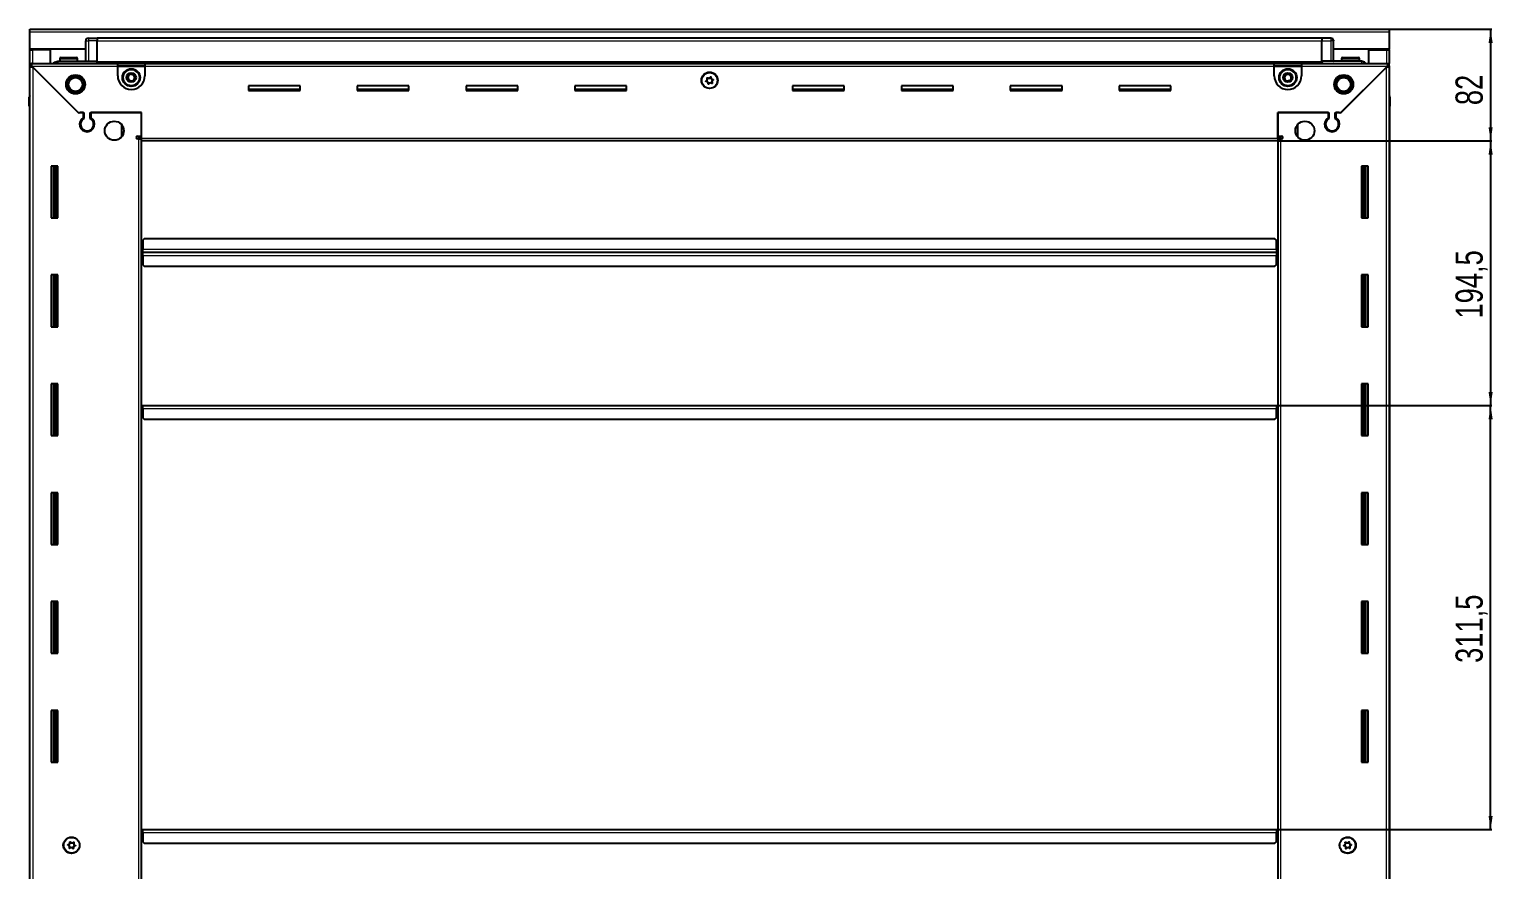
# Model space of a CAD drawing. Header units: millimetres. Extents: x -659 to 4234, y -2210 to 1579.
# Drawn here: x 3159 to 4234, y 755 to 1373 of the extents above; entities that cross this region are included whole.
import ezdxf

# ---------------------------------------------------------------- set-up
doc = ezdxf.new("R2010")
doc.units = ezdxf.units.MM
doc.layers.add('FORMAT', color=7, linetype='Continuous')
doc.styles.add('SLDTEXTSTYLE0', font='TXT', dxfattribs={"width": 0.75})
doc.dimstyles.new('SLDDIMSTYLE0', dxfattribs={"dimtxt": 20, "dimasz": 10, "dimexe": 0, "dimexo": 0.0625, "dimgap": 5, "dimtad": 2, "dimdec": 1, "dimrnd": 1e-09, "dimzin": 12, "dimdsep": 46, "dimtxsty": 'SLDTEXTSTYLE0', "dimsah": 1, "dimcen": 0.09, "dimadec": 0, "dimazin": 3, "dimtfac": 1, "dimtofl": 0, "dimtmove": 0, "dimatfit": 3, "dimfxl": 0, "dimfrac": 2, "dimtolj": 1, "dimtzin": 12, "dimarcsym": 0})

# ---------------------------------------------------------------- blocks, each defined once
blk = doc.blocks.new('_D_7')
at = {"layer": 'FORMAT'}
for p, q in [((4158.3, 1372.8), (4233.8, 1372.8)), ((4232.8, 1372.8), (4232.8, 1290.8)), ((4076.3, 1290.8), (4233.8, 1290.8))]:
    blk.add_line(p, q, dxfattribs=at)
for points in [[(4232.8, 1372.8), (4231.3, 1362.8), (4234.3, 1362.8)], [(4232.8, 1290.8), (4234.3, 1300.8), (4231.3, 1300.8)]]:
    blk.add_solid(points, dxfattribs=at)
at = {"layer": 'FORMAT', "insert": (4207, 1317.1), "char_height": 20, "attachment_point": 1, "rotation": 90, "style": 'SLDTEXTSTYLE0'}
blk.add_mtext('82', dxfattribs=at)
blk = doc.blocks.new('_D_8')
at = {"layer": 'FORMAT'}
for p, q in [((4075.3, 1096.3), (4233.8, 1096.3)), ((4232.8, 784.8), (4232.8, 1096.3)), ((4075.3, 784.8), (4233.8, 784.8))]:
    blk.add_line(p, q, dxfattribs=at)
for points in [[(4232.8, 1096.3), (4231.3, 1086.3), (4234.3, 1086.3)], [(4232.8, 784.8), (4234.3, 794.8), (4231.3, 794.8)]]:
    blk.add_solid(points, dxfattribs=at)
at = {"layer": 'FORMAT', "insert": (4207, 907.3), "char_height": 20, "attachment_point": 1, "rotation": 90, "style": 'SLDTEXTSTYLE0'}
blk.add_mtext('311,5', dxfattribs=at)
blk = doc.blocks.new('_D_9')
at = {"layer": 'FORMAT'}
for p, q in [((4076.3, 1290.8), (4233.8, 1290.8)), ((4232.8, 1290.8), (4232.8, 1096.3)), ((4075.3, 1096.3), (4233.8, 1096.3))]:
    blk.add_line(p, q, dxfattribs=at)
for points in [[(4232.8, 1290.8), (4231.3, 1280.8), (4234.3, 1280.8)], [(4232.8, 1096.3), (4234.3, 1106.3), (4231.3, 1106.3)]]:
    blk.add_solid(points, dxfattribs=at)
at = {"layer": 'FORMAT', "insert": (4207, 1160.3), "char_height": 20, "attachment_point": 1, "rotation": 90, "style": 'SLDTEXTSTYLE0'}
blk.add_mtext('194,5', dxfattribs=at)

msp = doc.modelspace()

# ---------------------------------------------------------------- linework, layer by layer
at = {"color": 7, "linetype": 'Continuous', "lineweight": 25}
for p, q in [((3159.31, 1370.73), (3159.31, 1372.83)), ((3159.31, 1372.83), (4158.31, 1372.83)), ((3159.31, 1358.33), (3159.31, 1370.73)), ((3202.31, 1366.33), (3208.81, 1366.33)), ((3202.31, 1366.33), (3208.81, 1366.33)), ((3208.81, 1366.33), (3208.81, 1366.33)), ((3208.81, 1366.33), (3208.81, 1366.33)), ((3208.81, 1366.33), (3208.81, 1364.33)), ((4108.81, 1366.18), (3208.81, 1366.18)), ((4108.81, 1366.33), (4108.81, 1366.33)), ((4115.31, 1366.33), (4108.81, 1366.33)), ((4115.31, 1366.33), (4108.81, 1366.33)), ((4108.81, 1366.33), (4108.81, 1364.33)), ((4158.31, 1372.83), (4158.31, 1370.73)), ((4158.31, 1370.73), (4158.31, 1358.33)), ((3200.31, 1358.33), (3159.31, 1358.33)), ((3159.31, 1357.83), (3159.31, 1358.33)), ((3159.31, 1357.83), (3161.41, 1357.83)), ((3159.31, 1347.58), (3159.31, 1357.83)), ((3160.81, 1357.83), (3160.81, 1358.33)), ((3174.31, 1357.83), (3161.41, 1357.83)), ((3174.31, 1347.58), (3174.31, 1357.83)), ((3200.31, 1349.33), (3200.31, 1364.33)), ((3200.98, 1365.83), (3200.98, 1365.83)), ((3208.81, 1349.33), (3208.81, 1364.33)), ((4108.81, 1349.33), (4108.81, 1364.33)), ((4117.31, 1364.33), (4117.31, 1364.33)), ((4117.31, 1349.33), (4117.31, 1364.33)), ((4158.31, 1358.33), (4117.31, 1358.33)), ((4143.31, 1357.83), (4156.21, 1357.83)), ((4143.31, 1347.58), (4143.31, 1357.83)), ((4156.21, 1357.83), (4158.31, 1357.83)), ((4156.81, 1357.83), (4156.81, 1358.33)), ((4158.31, 1357.83), (4158.31, 1358.33)), ((4158.31, 1357.83), (4158.31, 1347.58)), ((3159.31, 1346.08), (3159.31, 1347.58)), ((3159.31, 1347.58), (3160.31, 1347.58)), ((3159.31, 1345.58), (3159.31, 1346.08)), ((3159.31, 1346.08), (3160.31, 1346.08)), ((3159.31, 201.08), (3159.31, 1345.58)), ((3160.81, 1345.58), (3159.31, 1345.58)), ((3160.31, 1347.58), (3223.81, 1347.58)), ((3160.31, 1346.08), (3160.31, 1347.58)), ((3160.91, 1345.48), (3194.81, 1311.58)), ((3195.51, 1310.88), (3161.41, 1344.98)), ((3179.81, 1349.33), (3208.81, 1349.33)), ((3181.31, 1351.23), (3181.31, 1349.33)), ((3182.11, 1352.03), (3193.51, 1352.03)), ((3194.31, 1349.33), (3194.31, 1351.23)), ((3208.73, 1347.58), (3208.81, 1349.3)), ((3208.81, 1349.33), (3208.81, 1348.83)), ((3208.81, 1348.18), (4108.81, 1348.18)), ((3223.81, 1345.48), (3223.81, 1347.58)), ((3223.81, 1347.58), (3243.81, 1347.58)), ((3223.81, 1346.08), (3243.81, 1346.08)), ((3223.81, 1338.58), (3223.81, 1345.48)), ((3243.81, 1347.58), (4073.81, 1347.58)), ((3243.81, 1347.58), (3243.81, 1345.48)), ((3243.81, 1345.48), (3243.81, 1338.58)), ((4073.81, 1345.48), (4073.81, 1347.58)), ((4073.81, 1347.58), (4093.81, 1347.58)), ((4073.81, 1346.08), (4093.81, 1346.08)), ((4073.81, 1338.58), (4073.81, 1345.48)), ((4093.81, 1347.58), (4093.81, 1345.48)), ((4093.81, 1347.58), (4157.31, 1347.58)), ((4093.81, 1345.48), (4093.81, 1338.58)), ((4137.81, 1349.33), (4108.81, 1349.33)), ((4108.81, 1349.33), (4108.81, 1348.83)), ((4108.81, 1349.3), (4108.88, 1347.58)), ((4156.21, 1344.98), (4122.11, 1310.88)), ((4122.81, 1311.58), (4156.71, 1345.48)), ((4123.31, 1351.23), (4123.31, 1349.33)), ((4124.11, 1352.03), (4135.51, 1352.03)), ((4136.31, 1349.33), (4136.31, 1351.23)), ((4156.81, 1345.58), (4158.31, 1345.58)), ((4157.31, 1346.08), (4157.31, 1347.58)), ((4157.31, 1347.58), (4158.31, 1347.58)), ((4157.31, 1346.08), (4158.31, 1346.08)), ((4158.31, 1346.08), (4158.31, 1347.58)), ((4158.31, 1346.08), (4158.31, 1345.58)), ((4158.31, 1345.58), (4158.31, 201.08)), ((3357.81, 1331.33), (3319.81, 1331.33)), ((3319.81, 1331.33), (3319.81, 1327.83)), ((3357.81, 1328.58), (3319.81, 1328.58)), ((3319.81, 1327.83), (3357.81, 1327.83)), ((3357.81, 1327.83), (3357.81, 1331.33)), ((3437.81, 1331.33), (3399.81, 1331.33)), ((3399.81, 1331.33), (3399.81, 1327.83)), ((3437.81, 1328.58), (3399.81, 1328.58)), ((3399.81, 1327.83), (3437.81, 1327.83)), ((3437.81, 1327.83), (3437.81, 1331.33)), ((3517.81, 1331.33), (3479.81, 1331.33)), ((3479.81, 1331.33), (3479.81, 1327.83)), ((3517.81, 1328.58), (3479.81, 1328.58)), ((3479.81, 1327.83), (3517.81, 1327.83)), ((3517.81, 1327.83), (3517.81, 1331.33)), ((3597.81, 1331.33), (3559.81, 1331.33)), ((3559.81, 1331.33), (3559.81, 1327.83)), ((3597.81, 1328.58), (3559.81, 1328.58)), ((3559.81, 1327.83), (3597.81, 1327.83)), ((3597.81, 1327.83), (3597.81, 1331.33)), ((3757.81, 1331.33), (3719.81, 1331.33)), ((3719.81, 1331.33), (3719.81, 1327.83)), ((3757.81, 1328.58), (3719.81, 1328.58)), ((3719.81, 1327.83), (3757.81, 1327.83)), ((3757.81, 1327.83), (3757.81, 1331.33)), ((3837.81, 1331.33), (3799.81, 1331.33)), ((3799.81, 1331.33), (3799.81, 1327.83)), ((3837.81, 1328.58), (3799.81, 1328.58)), ((3799.81, 1327.83), (3837.81, 1327.83)), ((3837.81, 1327.83), (3837.81, 1331.33)), ((3917.81, 1331.33), (3879.81, 1331.33)), ((3879.81, 1331.33), (3879.81, 1327.83)), ((3917.81, 1328.58), (3879.81, 1328.58)), ((3879.81, 1327.83), (3917.81, 1327.83)), ((3917.81, 1327.83), (3917.81, 1331.33)), ((3997.81, 1331.33), (3959.81, 1331.33)), ((3959.81, 1331.33), (3959.81, 1327.83)), ((3997.81, 1328.58), (3959.81, 1328.58)), ((3959.81, 1327.83), (3997.81, 1327.83)), ((3997.81, 1327.83), (3997.81, 1331.33)), ((4158.31, 1324.15), (4158.31, 1324.15)), ((3158.81, 1322.83), (3158.81, 1316.33)), ((3158.81, 1316.33), (3158.81, 1322.83)), ((3158.81, 1316.33), (3158.81, 1316.33)), ((3159.31, 1316.33), (3158.81, 1316.33)), ((3158.96, 1316.33), (3158.96, 230.33)), ((4158.31, 1316.33), (4158.81, 1316.33)), ((4158.66, 230.33), (4158.66, 1316.33)), ((4158.81, 1322.83), (4158.81, 1316.33)), ((4158.81, 1316.33), (4158.81, 1322.83)), ((4158.81, 1316.33), (4158.81, 1316.33)), ((4158.81, 1316.33), (4158.81, 1316.33)), ((3194.81, 1311.58), (3199.01, 1311.58)), ((3196.21, 1311.58), (3195.51, 1310.88)), ((3198.31, 1311.58), (3196.21, 1311.58)), ((3198.31, 1311.58), (3198.31, 1307.69)), ((3199.01, 1311.58), (3199.01, 1307.29)), ((3203.61, 1311.58), (3241.31, 1311.58)), ((3203.61, 1307.29), (3203.61, 1311.58)), ((3204.31, 1307.69), (3204.31, 1311.58)), ((3241.31, 1311.58), (3204.31, 1311.58)), ((3226.81, 1294), (3226.81, 1302.66)), ((3241.31, 1294.33), (3241.31, 1311.58)), ((3241.31, 1292.93), (3241.31, 1311.58)), ((4076.31, 1311.58), (4076.31, 1294.33)), ((4113.31, 1311.58), (4076.31, 1311.58)), ((4076.31, 1311.58), (4114.01, 1311.58)), ((4076.31, 1292.93), (4076.31, 1311.58)), ((4090.81, 1302.66), (4090.81, 1294)), ((4113.31, 1311.58), (4113.31, 1307.69)), ((4114.01, 1311.58), (4114.01, 1307.29)), ((4118.61, 1311.58), (4122.81, 1311.58)), ((4118.61, 1307.29), (4118.61, 1311.58)), ((4121.41, 1311.58), (4119.31, 1311.58)), ((4119.31, 1307.69), (4119.31, 1311.58)), ((4122.11, 1310.88), (4121.41, 1311.58)), ((3199.31, 1298.72), (3199.31, 1297.96)), ((3238.46, 1294.33), (3241.31, 1294.33)), ((3239.21, 1292.33), (3238.46, 1292.33)), ((3239.21, 1292.33), (3241.31, 1292.33)), ((3241.31, 1293.33), (3239.31, 1293.33)), ((3239.31, 1293.33), (3239.31, 1292.33)), ((3241.31, 1290.83), (3241.31, 1292.93)), ((3241.31, 255.83), (3241.31, 1290.83)), ((4076.31, 1290.83), (3241.31, 1290.83)), ((4076.31, 1294.33), (4079.16, 1294.33)), ((4078.31, 1293.33), (4076.31, 1293.33)), ((4076.31, 1292.93), (4076.31, 1290.83)), ((4076.31, 1292.33), (4078.41, 1292.33)), ((4076.31, 1290.83), (4076.31, 255.83)), ((4078.31, 1292.33), (4078.31, 1293.33)), ((4079.16, 1292.33), (4078.41, 1292.33)), ((4118.31, 1298.72), (4118.31, 1297.96)), ((3179.81, 1272.33), (3174.81, 1272.33)), ((3174.81, 1272.33), (3174.81, 1234.33)), ((3176.96, 1234.33), (3176.96, 1272.33)), ((3178.75, 1234.33), (3178.75, 1272.33)), ((3178.78, 1234.33), (3178.78, 1272.33)), ((3179.81, 1234.33), (3179.81, 1272.33)), ((4137.81, 1272.33), (4137.81, 1234.33)), ((4142.81, 1272.33), (4137.81, 1272.33)), ((4138.83, 1272.33), (4138.83, 1234.33)), ((4138.86, 1272.33), (4138.86, 1234.33)), ((4140.66, 1272.33), (4140.66, 1234.33)), ((4142.81, 1234.33), (4142.81, 1272.33)), ((3174.81, 1234.33), (3179.81, 1234.33)), ((4137.81, 1234.33), (4142.81, 1234.33)), ((3243.31, 1218.83), (3242.31, 1217.83)), ((3242.31, 1217.83), (3242.31, 1210.93)), ((4074.31, 1218.83), (3243.31, 1218.83)), ((4075.31, 1217.83), (4074.31, 1218.83)), ((4075.31, 1210.93), (4075.31, 1217.83)), ((3242.06, 1208.83), (3241.31, 1208.83)), ((3242.31, 1211.68), (3242.06, 1211.68)), ((3242.06, 1211.68), (3242.06, 1208.83)), ((3242.06, 1208.83), (3242.06, 1205.98)), ((3242.06, 1205.98), (3242.31, 1205.98)), ((3242.31, 1208.83), (3242.31, 1210.93)), ((3242.31, 1206.73), (3242.31, 1208.83)), ((4075.31, 1208.83), (3242.31, 1208.83)), ((3242.31, 1206.73), (3242.31, 1199.83)), ((4075.56, 1211.68), (4075.31, 1211.68)), ((4075.31, 1210.93), (4075.31, 1208.83)), ((4075.31, 1208.83), (4075.31, 1206.73)), ((4075.31, 1199.83), (4075.31, 1206.73)), ((4075.31, 1205.98), (4075.56, 1205.98)), ((4075.56, 1208.83), (4075.56, 1211.68)), ((4075.56, 1205.98), (4075.56, 1208.83)), ((4076.31, 1208.83), (4075.56, 1208.83)), ((3242.31, 1199.83), (3243.31, 1198.83)), ((3243.31, 1198.83), (4074.31, 1198.83)), ((4074.31, 1198.83), (4075.31, 1199.83)), ((3179.81, 1192.33), (3174.81, 1192.33)), ((3174.81, 1192.33), (3174.81, 1154.33)), ((3176.96, 1154.33), (3176.96, 1192.33)), ((3178.75, 1154.33), (3178.75, 1192.33)), ((3178.78, 1154.33), (3178.78, 1192.33)), ((3179.81, 1154.33), (3179.81, 1192.33)), ((4137.81, 1192.33), (4137.81, 1154.33)), ((4142.81, 1192.33), (4137.81, 1192.33)), ((4138.83, 1192.33), (4138.83, 1154.33)), ((4138.86, 1192.33), (4138.86, 1154.33)), ((4140.66, 1192.33), (4140.66, 1154.33)), ((4142.81, 1154.33), (4142.81, 1192.33)), ((3174.81, 1154.33), (3179.81, 1154.33)), ((4137.81, 1154.33), (4142.81, 1154.33)), ((3179.81, 1112.33), (3174.81, 1112.33)), ((3174.81, 1112.33), (3174.81, 1074.33)), ((3176.96, 1074.33), (3176.96, 1112.33)), ((3178.75, 1074.33), (3178.75, 1112.33)), ((3178.78, 1074.33), (3178.78, 1112.33)), ((3179.81, 1074.33), (3179.81, 1112.33)), ((4137.81, 1112.33), (4137.81, 1074.33)), ((4142.81, 1112.33), (4137.81, 1112.33)), ((4138.83, 1112.33), (4138.83, 1074.33)), ((4138.86, 1112.33), (4138.86, 1074.33)), ((4140.66, 1112.33), (4140.66, 1074.33)), ((4142.81, 1074.33), (4142.81, 1112.33)), ((3241.31, 1096.33), (3242.06, 1096.33)), ((3242.06, 1096.33), (3242.06, 1093.48)), ((3242.06, 1093.48), (3242.31, 1093.48)), ((3242.31, 1094.23), (3242.31, 1096.33)), ((3242.31, 1096.33), (4075.31, 1096.33)), ((3242.31, 1094.23), (3242.31, 1087.33)), ((3242.31, 1087.33), (3243.31, 1086.33)), ((3243.31, 1086.33), (4074.31, 1086.33)), ((4074.31, 1086.33), (4075.31, 1087.33)), ((4075.31, 1096.33), (4075.31, 1094.23)), ((4075.31, 1087.33), (4075.31, 1094.23)), ((4075.31, 1093.48), (4075.56, 1093.48)), ((4075.56, 1093.48), (4075.56, 1096.33)), ((4075.56, 1096.33), (4076.31, 1096.33)), ((3174.81, 1074.33), (3179.81, 1074.33)), ((4137.81, 1074.33), (4142.81, 1074.33)), ((3179.81, 1032.33), (3174.81, 1032.33)), ((3174.81, 1032.33), (3174.81, 994.33)), ((3176.96, 994.33), (3176.96, 1032.33)), ((3178.75, 994.33), (3178.75, 1032.33)), ((3178.78, 994.33), (3178.78, 1032.33)), ((3179.81, 994.33), (3179.81, 1032.33)), ((4137.81, 1032.33), (4137.81, 994.33)), ((4142.81, 1032.33), (4137.81, 1032.33)), ((4138.83, 1032.33), (4138.83, 994.33)), ((4138.86, 1032.33), (4138.86, 994.33)), ((4140.66, 1032.33), (4140.66, 994.33)), ((4142.81, 994.33), (4142.81, 1032.33)), ((3174.81, 994.33), (3179.81, 994.33)), ((4137.81, 994.33), (4142.81, 994.33)), ((3179.81, 952.33), (3174.81, 952.33)), ((3174.81, 952.33), (3174.81, 914.33)), ((3176.96, 914.33), (3176.96, 952.33)), ((3178.75, 914.33), (3178.75, 952.33)), ((3178.78, 914.33), (3178.78, 952.33)), ((3179.81, 914.33), (3179.81, 952.33)), ((4137.81, 952.33), (4137.81, 914.33)), ((4142.81, 952.33), (4137.81, 952.33)), ((4138.83, 952.33), (4138.83, 914.33)), ((4138.86, 952.33), (4138.86, 914.33)), ((4140.66, 952.33), (4140.66, 914.33)), ((4142.81, 914.33), (4142.81, 952.33)), ((3174.81, 914.33), (3179.81, 914.33)), ((4137.81, 914.33), (4142.81, 914.33)), ((3179.81, 872.33), (3174.81, 872.33)), ((3174.81, 872.33), (3174.81, 834.33)), ((3176.96, 834.33), (3176.96, 872.33)), ((3178.75, 834.33), (3178.75, 872.33)), ((3178.78, 834.33), (3178.78, 872.33)), ((3179.81, 834.33), (3179.81, 872.33)), ((4137.81, 872.33), (4137.81, 834.33)), ((4142.81, 872.33), (4137.81, 872.33)), ((4138.83, 872.33), (4138.83, 834.33)), ((4138.86, 872.33), (4138.86, 834.33)), ((4140.66, 872.33), (4140.66, 834.33)), ((4142.81, 834.33), (4142.81, 872.33)), ((3174.81, 834.33), (3179.81, 834.33)), ((4137.81, 834.33), (4142.81, 834.33)), ((3241.31, 784.83), (3242.06, 784.83)), ((3242.06, 784.83), (3242.06, 781.98)), ((3242.06, 781.98), (3242.31, 781.98)), ((3242.31, 782.73), (3242.31, 784.83)), ((3242.31, 784.83), (4075.31, 784.83)), ((3242.31, 782.73), (3242.31, 775.83)), ((3242.31, 775.83), (3243.31, 774.83)), ((3243.31, 774.83), (4074.31, 774.83)), ((4074.31, 774.83), (4075.31, 775.83)), ((4075.31, 784.83), (4075.31, 782.73)), ((4075.31, 775.83), (4075.31, 782.73)), ((4075.31, 781.98), (4075.56, 781.98)), ((4075.56, 781.98), (4075.56, 784.83)), ((4075.56, 784.83), (4076.31, 784.83))]:
    msp.add_line(p, q, dxfattribs=at)
at = {"color": 8, "linetype": 'Continuous', "lineweight": 18}
for p, q in [((4158.31, 1370.73), (3159.31, 1370.73)), ((3202.31, 1366.33), (3202.31, 1364.33)), ((4115.31, 1366.33), (4115.31, 1364.33)), ((3161.41, 1357.83), (3161.41, 1358.33)), ((3161.41, 1347.58), (3161.41, 1357.83)), ((3200.31, 1364.33), (3202.31, 1364.33)), ((3202.31, 1364.33), (3202.31, 1349.33)), ((3208.81, 1364.33), (3202.31, 1364.33)), ((4108.81, 1364.18), (3208.81, 1364.18)), ((4108.81, 1364.33), (4115.31, 1364.33)), ((4117.31, 1364.33), (4115.31, 1364.33)), ((4115.31, 1364.33), (4115.31, 1349.33)), ((4156.21, 1358.33), (4156.21, 1357.83)), ((4156.21, 1357.83), (4156.21, 1347.58)), ((3223.81, 1345.48), (3160.91, 1345.48)), ((3161.41, 1344.98), (3161.41, 201.68)), ((3181.31, 1351.23), (3194.31, 1351.23)), ((4108.81, 1348.83), (3208.81, 1348.83)), ((4108.81, 1347.59), (3208.81, 1347.59)), ((3223.81, 1345.48), (3243.81, 1345.48)), ((4073.81, 1345.48), (3243.81, 1345.48)), ((4073.81, 1345.48), (4093.81, 1345.48)), ((4156.71, 1345.48), (4093.81, 1345.48)), ((4123.31, 1351.23), (4136.31, 1351.23)), ((4156.21, 201.68), (4156.21, 1344.98)), ((3159.31, 1322.83), (3158.81, 1322.83)), ((4158.31, 1322.83), (4158.81, 1322.83)), ((3239.21, 254.33), (3239.21, 1292.33)), ((3241.31, 1292.93), (4076.31, 1292.93)), ((4078.41, 1292.33), (4078.41, 254.33)), ((3176.31, 1272.33), (3176.31, 1234.33)), ((3177.54, 1272.33), (3177.54, 1234.33)), ((4140.07, 1234.33), (4140.07, 1272.33)), ((4141.31, 1234.33), (4141.31, 1272.33)), ((4075.31, 1210.93), (3242.31, 1210.93)), ((3242.31, 1206.73), (4075.31, 1206.73)), ((3176.31, 1192.33), (3176.31, 1154.33)), ((3177.54, 1192.33), (3177.54, 1154.33)), ((4140.07, 1154.33), (4140.07, 1192.33)), ((4141.31, 1154.33), (4141.31, 1192.33)), ((3176.31, 1112.33), (3176.31, 1074.33)), ((3177.54, 1112.33), (3177.54, 1074.33)), ((4140.07, 1074.33), (4140.07, 1112.33)), ((4141.31, 1074.33), (4141.31, 1112.33)), ((3242.31, 1094.23), (4075.31, 1094.23)), ((3176.31, 1032.33), (3176.31, 994.33)), ((3177.54, 1032.33), (3177.54, 994.33)), ((4140.07, 994.33), (4140.07, 1032.33)), ((4141.31, 994.33), (4141.31, 1032.33)), ((3176.31, 952.33), (3176.31, 914.33)), ((3177.54, 952.33), (3177.54, 914.33)), ((4140.07, 914.33), (4140.07, 952.33)), ((4141.31, 914.33), (4141.31, 952.33)), ((3176.31, 872.33), (3176.31, 834.33)), ((3177.54, 872.33), (3177.54, 834.33)), ((4140.07, 834.33), (4140.07, 872.33)), ((4141.31, 834.33), (4141.31, 872.33)), ((3242.31, 782.73), (4075.31, 782.73))]:
    msp.add_line(p, q, dxfattribs=at)
at = {"color": 7, "linetype": 'Continuous', "lineweight": 25, "flags": 128}
msp.add_lwpolyline([(4117.16, 1365.08), (4117.27, 1364.72), (4117.31, 1364.33)], dxfattribs=at)
at = {"color": 7, "linetype": 'Continuous', "lineweight": 25}
for centre, radius in [((3192.81, 1332.33), 7), ((3192.81, 1332.33), 6.03), ((3192.81, 1332.33), 5.1), ((3233.81, 1337.33), 6.5), ((3233.81, 1337.33), 3.46), ((3658.81, 1335.33), 6), ((3658.81, 1335.18), 5.79), ((3658.81, 1335.18), 1.85), ((4083.81, 1337.33), 6.5), ((4083.81, 1337.33), 3.46), ((4124.81, 1332.33), 7), ((4124.81, 1332.33), 6.02), ((4124.81, 1332.33), 5.1), ((3221.31, 1298.33), 7), ((4096.31, 1298.33), 7), ((3189.81, 773.33), 6), ((3189.96, 773.33), 5.79), ((3189.96, 773.33), 1.85), ((4127.81, 773.33), 6), ((4127.66, 773.33), 5.79), ((4127.66, 773.33), 1.85)]:
    msp.add_circle(centre, radius, dxfattribs=at)
at = {"color": 8, "linetype": 'Continuous', "lineweight": 18}
for centre in [(3233.81, 1337.33), (4083.81, 1337.33)]:
    msp.add_circle(centre, 5.7, dxfattribs=at)
at = {"color": 7, "linetype": 'Continuous', "lineweight": 25}
for centre, radius, start, end in [((3202.31, 1364.33), 2, 90, 180), ((4115.31, 1364.33), 2, 0, 90), ((3202.31, 1364.33), 2, 131.40962, 180), ((3182.11, 1351.23), 0.8, 90, 180), ((3193.51, 1351.23), 0.8, 0, 90), ((3200.11, 1349.53), 0.2, 270, 0), ((4117.51, 1349.53), 0.2, 180, 270), ((4124.11, 1351.23), 0.8, 90, 180), ((4135.51, 1351.23), 0.8, 0, 90), ((3233.81, 1338.58), 10, 180, 270), ((3233.81, 1337.33), 2.5, 134.01559, 194.01559), ((3233.81, 1337.33), 2.5, 194.01559, 254.01559), ((3233.81, 1337.33), 2.5, 74.01559, 134.01559), ((3233.81, 1337.33), 2.5, 254.01559, 314.01559), ((3233.81, 1338.58), 10, 270, 0), ((3233.81, 1337.33), 2.5, 14.01559, 74.01559), ((3233.81, 1337.33), 2.5, 314.01559, 14.01559), ((4083.81, 1338.58), 10, 180, 270), ((4083.81, 1337.33), 2.5, 160.11158, 220.11158), ((4083.81, 1337.33), 2.5, 100.11158, 160.11158), ((4083.81, 1337.33), 2.5, 220.11158, 280.11158), ((4083.81, 1337.33), 2.5, 40.11158, 100.11158), ((4083.81, 1338.58), 10, 270, 0), ((4083.81, 1337.33), 2.5, 280.11158, 340.11158), ((4083.81, 1337.33), 2.5, 340.11158, 40.11158), ((3160.81, 1322.83), 2, 138.59038, 180), ((4156.81, 1322.83), 2, 360, 41.40962), ((4156.81, 1322.83), 2, 0, 41.39416), ((3201.31, 1303.08), 5.5, 123.05573, 56.94427), ((3201.31, 1303.08), 4.8, 118.63099, 61.36901), ((4116.31, 1303.08), 5.5, 123.05573, 56.94427), ((4116.31, 1303.08), 4.8, 118.63099, 61.36901), ((3238.46, 1293.33), 1, 90, 270), ((4079.16, 1293.33), 1, 270, 90)]:
    msp.add_arc(centre, radius, start, end, dxfattribs=at)
for points, knots in [([(3159.31, 1345.58), (3159.33, 1345.53), (3159.38, 1345.44), (3159.78, 1345.31), (3160.33, 1345.18), (3160.91, 1345.07), (3161.28, 1345), (3161.41, 1344.98)], [0, 0, 0, 0, 0.23025534, 0.4485219, 0.6667858, 0.88504963, 1, 1, 1, 1]), ([(3160.91, 1345.48), (3160.86, 1345.73), (3160.77, 1346.23), (3160.64, 1346.87), (3160.51, 1347.33), (3160.39, 1347.55), (3160.33, 1347.57), (3160.31, 1347.58)], [0, 0, 0, 0, 0.23025534, 0.4485219, 0.6667858, 0.88504963, 1, 1, 1, 1]), ([(3176.59, 1347.58), (3176.71, 1347.78), (3177.1, 1348.43), (3178.25, 1349.14), (3179.29, 1349.27), (3179.81, 1349.33)], [0, 0, 0, 0, 0.1822499, 0.5911249, 1, 1, 1, 1]), ([(3208.81, 1349.33), (3208.81, 1349.29), (3208.81, 1349.22), (3208.81, 1348.6), (3208.81, 1348.02), (3208.81, 1347.62), (3208.81, 1347.59)], [0, 0, 0, 0, 0.3242788, 0.6485576, 0.9728365, 1, 1, 1, 1]), ([(4108.81, 1349.33), (4108.81, 1349.29), (4108.81, 1349.22), (4108.81, 1348.6), (4108.81, 1348.02), (4108.81, 1347.62), (4108.81, 1347.59)], [0, 0, 0, 0, 0.3242788, 0.6485576, 0.9728365, 1, 1, 1, 1]), ([(4141.02, 1347.58), (4140.9, 1347.78), (4140.51, 1348.43), (4139.36, 1349.14), (4138.32, 1349.27), (4137.81, 1349.33)], [0, 0, 0, 0, 0.18224985, 0.59112493, 1, 1, 1, 1]), ([(4156.21, 1344.98), (4156.46, 1345.03), (4156.95, 1345.12), (4157.59, 1345.25), (4158.06, 1345.38), (4158.28, 1345.49), (4158.3, 1345.56), (4158.31, 1345.58)], [0, 0, 0, 0, 0.2302553, 0.4485219, 0.6667858, 0.8850496, 1, 1, 1, 1]), ([(4157.31, 1347.58), (4157.26, 1347.55), (4157.17, 1347.5), (4157.04, 1347.11), (4156.91, 1346.55), (4156.79, 1345.97), (4156.73, 1345.61), (4156.71, 1345.48)], [0, 0, 0, 0, 0.2302553, 0.4485219, 0.6667858, 0.8850496, 1, 1, 1, 1]), ([(3231.03, 1338.12), (3231.4, 1338.48), (3232.09, 1339.15), (3232.79, 1339.82), (3233.11, 1340.13)], [0, 0, 0, 0, 0.5346859, 1, 1, 1, 1]), ([(3231.73, 1335.32), (3231.65, 1335.66), (3231.45, 1336.46), (3231.21, 1337.42), (3231.06, 1338), (3231.03, 1338.12)], [0, 0, 0, 0, 0.3629006, 0.8668753, 1, 1, 1, 1]), ([(3234.5, 1334.53), (3234.01, 1334.67), (3233.08, 1334.94), (3232.16, 1335.2), (3231.73, 1335.32)], [0, 0, 0, 0, 0.5346859, 1, 1, 1, 1]), ([(3233.11, 1340.13), (3233.6, 1339.99), (3234.53, 1339.72), (3235.45, 1339.46), (3235.88, 1339.34)], [0, 0, 0, 0, 0.5346859, 1, 1, 1, 1]), ([(3236.58, 1336.53), (3236.21, 1336.18), (3235.52, 1335.51), (3234.83, 1334.84), (3234.5, 1334.53)], [0, 0, 0, 0, 0.5346859, 1, 1, 1, 1]), ([(3235.88, 1339.34), (3235.91, 1339.21), (3236.06, 1338.63), (3236.3, 1337.67), (3236.5, 1336.87), (3236.58, 1336.53)], [0, 0, 0, 0, 0.13312467, 0.63709944, 1, 1, 1, 1]), ([(3656.92, 1337.25), (3656.91, 1337.24), (3656.9, 1337.22), (3656.89, 1337.16), (3656.9, 1337.02), (3657, 1336.64), (3657.13, 1336.12), (3656.97, 1335.51), (3656.61, 1335.14), (3656.31, 1334.89), (3656.13, 1334.73), (3656.08, 1334.65), (3656.07, 1334.61), (3656.07, 1334.57), (3656.09, 1334.55), (3656.14, 1334.5), (3656.39, 1334.4), (3656.85, 1334.3), (3657.49, 1333.98), (3657.74, 1333.32), (3657.8, 1332.85), (3657.88, 1332.59), (3657.92, 1332.53), (3657.94, 1332.51), (3657.98, 1332.51), (3658.01, 1332.51), (3658.05, 1332.53), (3658.12, 1332.57), (3658.29, 1332.72), (3658.56, 1333), (3658.96, 1333.32), (3659.58, 1333.43), (3660.09, 1333.24), (3660.46, 1333.11), (3660.61, 1333.08), (3660.67, 1333.09), (3660.69, 1333.11), (3660.71, 1333.14), (3660.72, 1333.2), (3660.71, 1333.34), (3660.61, 1333.72), (3660.48, 1334.24), (3660.64, 1334.85), (3661, 1335.22), (3661.31, 1335.47), (3661.48, 1335.63), (3661.53, 1335.71), (3661.55, 1335.75), (3661.54, 1335.79), (3661.52, 1335.81), (3661.47, 1335.86), (3661.22, 1335.96), (3660.76, 1336.06), (3660.12, 1336.37), (3659.87, 1337.04), (3659.81, 1337.51), (3659.73, 1337.77), (3659.69, 1337.83), (3659.67, 1337.85), (3659.64, 1337.85), (3659.6, 1337.85), (3659.56, 1337.83), (3659.49, 1337.78), (3659.32, 1337.63), (3659.05, 1337.36), (3658.65, 1337.04), (3658.03, 1336.93), (3657.52, 1337.12), (3657.15, 1337.25), (3657, 1337.28), (3656.95, 1337.27), (3656.93, 1337.26), (3656.92, 1337.25)], [0, 0, 0, 0, 0.0020087, 0.00442, 0.0093647, 0.0255282, 0.0677053, 0.0957862, 0.1246456, 0.1503415, 0.1605194, 0.1633943, 0.1656965, 0.1672448, 0.1688741, 0.1707699, 0.1786058, 0.2119941, 0.2499945, 0.2879948, 0.3213831, 0.329219, 0.3311148, 0.3327441, 0.3342924, 0.3362166, 0.3385353, 0.3413178, 0.349662, 0.3753578, 0.4042173, 0.4322982, 0.4744753, 0.4906388, 0.4966691, 0.49844, 0.5, 0.5020087, 0.50442, 0.5093647, 0.5255282, 0.5677053, 0.5957862, 0.6246456, 0.6503415, 0.6605194, 0.6633943, 0.6656965, 0.6672448, 0.6688741, 0.6707699, 0.6786058, 0.7119941, 0.7499945, 0.7879948, 0.8213831, 0.829219, 0.8311148, 0.8327441, 0.8342924, 0.8362166, 0.8385353, 0.8413178, 0.849662, 0.8753578, 0.9042173, 0.9322982, 0.9744753, 0.9906388, 0.9966691, 0.99844, 1, 1, 1, 1]), ([(4080.96, 1336.82), (4081.01, 1336.94), (4081.21, 1337.5), (4081.55, 1338.44), (4081.83, 1339.21), (4081.95, 1339.54)], [0, 0, 0, 0, 0.1331247, 0.6370994, 1, 1, 1, 1]), ([(4082.82, 1334.62), (4082.49, 1335.01), (4081.87, 1335.75), (4081.25, 1336.48), (4080.96, 1336.82)], [0, 0, 0, 0, 0.5346859, 1, 1, 1, 1]), ([(4081.95, 1339.54), (4082.45, 1339.63), (4083.4, 1339.8), (4084.35, 1339.97), (4084.79, 1340.04)], [0, 0, 0, 0, 0.53468586, 1, 1, 1, 1]), ([(4085.67, 1335.12), (4085.16, 1335.03), (4084.21, 1334.86), (4083.26, 1334.69), (4082.82, 1334.62)], [0, 0, 0, 0, 0.5346859, 1, 1, 1, 1]), ([(4084.79, 1340.04), (4085.12, 1339.65), (4085.74, 1338.91), (4086.36, 1338.18), (4086.65, 1337.84)], [0, 0, 0, 0, 0.5346859, 1, 1, 1, 1]), ([(4086.65, 1337.84), (4086.53, 1337.51), (4086.25, 1336.74), (4085.91, 1335.8), (4085.71, 1335.24), (4085.67, 1335.12)], [0, 0, 0, 0, 0.3629006, 0.8668753, 1, 1, 1, 1]), ([(3191.59, 775.6), (3191.58, 775.61), (3191.56, 775.62), (3191.5, 775.62), (3191.36, 775.58), (3191.01, 775.4), (3190.53, 775.16), (3189.9, 775.2), (3189.46, 775.47), (3189.15, 775.72), (3188.96, 775.85), (3188.87, 775.89), (3188.83, 775.89), (3188.8, 775.88), (3188.77, 775.86), (3188.74, 775.8), (3188.69, 775.53), (3188.69, 775.06), (3188.51, 774.37), (3187.92, 773.98), (3187.47, 773.83), (3187.23, 773.7), (3187.18, 773.65), (3187.17, 773.62), (3187.17, 773.59), (3187.18, 773.56), (3187.21, 773.52), (3187.27, 773.46), (3187.45, 773.33), (3187.77, 773.12), (3188.17, 772.79), (3188.4, 772.2), (3188.32, 771.67), (3188.27, 771.28), (3188.27, 771.13), (3188.3, 771.08), (3188.32, 771.05), (3188.36, 771.04), (3188.41, 771.04), (3188.55, 771.08), (3188.9, 771.26), (3189.38, 771.5), (3190.01, 771.46), (3190.45, 771.19), (3190.76, 770.94), (3190.95, 770.81), (3191.04, 770.77), (3191.08, 770.77), (3191.11, 770.78), (3191.14, 770.8), (3191.17, 770.86), (3191.22, 771.13), (3191.22, 771.6), (3191.4, 772.29), (3192, 772.68), (3192.44, 772.83), (3192.68, 772.96), (3192.73, 773.01), (3192.74, 773.04), (3192.74, 773.07), (3192.73, 773.1), (3192.7, 773.14), (3192.65, 773.2), (3192.46, 773.33), (3192.14, 773.54), (3191.75, 773.87), (3191.51, 774.45), (3191.59, 774.99), (3191.64, 775.38), (3191.64, 775.53), (3191.61, 775.58), (3191.6, 775.6), (3191.59, 775.6)], [0, 0, 0, 0, 0.0020087, 0.00442, 0.0093647, 0.0255282, 0.0677053, 0.0957862, 0.1246456, 0.1503415, 0.1605194, 0.1633943, 0.1656965, 0.1672448, 0.1688741, 0.1707699, 0.1786058, 0.2119941, 0.2499945, 0.2879948, 0.3213831, 0.329219, 0.3311148, 0.3327441, 0.3342924, 0.3362166, 0.3385353, 0.3413178, 0.349662, 0.3753578, 0.4042173, 0.4322982, 0.4744753, 0.4906388, 0.4966691, 0.49844, 0.5, 0.5020087, 0.50442, 0.5093647, 0.5255282, 0.5677053, 0.5957862, 0.6246456, 0.6503415, 0.6605194, 0.6633943, 0.6656965, 0.6672448, 0.6688741, 0.6707699, 0.6786058, 0.7119941, 0.7499945, 0.7879948, 0.8213831, 0.829219, 0.8311148, 0.8327441, 0.8342924, 0.8362166, 0.8385353, 0.8413178, 0.849662, 0.8753578, 0.9042173, 0.9322982, 0.9744753, 0.9906388, 0.9966691, 0.99844, 1, 1, 1, 1]), ([(4126.02, 775.6), (4126.01, 775.59), (4125.99, 775.57), (4125.98, 775.52), (4125.97, 775.37), (4126.03, 774.99), (4126.1, 774.45), (4125.87, 773.87), (4125.47, 773.54), (4125.14, 773.33), (4124.95, 773.18), (4124.89, 773.11), (4124.87, 773.07), (4124.87, 773.04), (4124.88, 773.01), (4124.93, 772.96), (4125.17, 772.83), (4125.62, 772.68), (4126.21, 772.29), (4126.39, 771.6), (4126.39, 771.13), (4126.44, 770.86), (4126.47, 770.8), (4126.5, 770.78), (4126.53, 770.77), (4126.56, 770.77), (4126.6, 770.78), (4126.68, 770.82), (4126.86, 770.95), (4127.16, 771.19), (4127.6, 771.46), (4128.23, 771.5), (4128.71, 771.26), (4129.06, 771.08), (4129.21, 771.04), (4129.26, 771.04), (4129.3, 771.06), (4129.32, 771.09), (4129.34, 771.14), (4129.34, 771.29), (4129.29, 771.67), (4129.21, 772.2), (4129.45, 772.79), (4129.84, 773.12), (4130.17, 773.33), (4130.37, 773.48), (4130.43, 773.55), (4130.44, 773.59), (4130.44, 773.62), (4130.43, 773.65), (4130.38, 773.7), (4130.14, 773.83), (4129.7, 773.98), (4129.1, 774.37), (4128.92, 775.06), (4128.92, 775.53), (4128.87, 775.8), (4128.84, 775.86), (4128.81, 775.88), (4128.78, 775.89), (4128.75, 775.89), (4128.71, 775.88), (4128.63, 775.84), (4128.45, 775.71), (4128.15, 775.47), (4127.71, 775.2), (4127.08, 775.16), (4126.6, 775.4), (4126.25, 775.58), (4126.1, 775.62), (4126.05, 775.62), (4126.03, 775.61), (4126.02, 775.6)], [0, 0, 0, 0, 0.0020087, 0.00442, 0.0093647, 0.0255282, 0.0677053, 0.0957862, 0.1246456, 0.1503415, 0.1605194, 0.1633943, 0.1656965, 0.1672448, 0.1688741, 0.1707699, 0.1786058, 0.2119941, 0.2499945, 0.2879948, 0.3213831, 0.329219, 0.3311148, 0.3327441, 0.3342924, 0.3362166, 0.3385353, 0.3413178, 0.349662, 0.3753578, 0.4042173, 0.4322982, 0.4744753, 0.4906388, 0.4966691, 0.49844, 0.5, 0.5020087, 0.50442, 0.5093647, 0.5255282, 0.5677053, 0.5957862, 0.6246456, 0.6503415, 0.6605194, 0.6633943, 0.6656965, 0.6672448, 0.6688741, 0.6707699, 0.6786058, 0.7119941, 0.7499945, 0.7879948, 0.8213831, 0.829219, 0.8311148, 0.8327441, 0.8342924, 0.8362166, 0.8385353, 0.8413178, 0.849662, 0.8753578, 0.9042173, 0.9322982, 0.9744753, 0.9906388, 0.9966691, 0.99844, 1, 1, 1, 1])]:
    msp.add_open_spline(points, degree=3, knots=knots, dxfattribs=at)
for points in [[(3160.91, 1345.48), (3160.86, 1345.56), (3160.76, 1345.72), (3160.61, 1345.91), (3160.46, 1346.05), (3160.36, 1346.07), (3160.31, 1346.08)], [(3160.81, 1345.58), (3160.81, 1345.53), (3160.83, 1345.43), (3160.97, 1345.28), (3161.17, 1345.13), (3161.33, 1345.03), (3161.41, 1344.98)], [(4156.21, 1344.98), (4156.28, 1345.03), (4156.44, 1345.13), (4156.64, 1345.28), (4156.78, 1345.43), (4156.8, 1345.53), (4156.81, 1345.58)], [(4157.31, 1346.08), (4157.26, 1346.07), (4157.16, 1346.05), (4157.01, 1345.91), (4156.86, 1345.72), (4156.76, 1345.56), (4156.71, 1345.48)]]:
    msp.add_open_spline(points, degree=3, dxfattribs=at)
at = {"color": 8, "linetype": 'Continuous', "lineweight": 18}
for points, knots in [([(3179.81, 1349.33), (3179.81, 1349.28), (3179.81, 1349.21), (3179.81, 1348.78), (3179.81, 1348.32), (3179.81, 1347.91), (3179.81, 1347.64), (3179.81, 1347.58)], [0, 0, 0, 0, 0.35975288, 0.55341416, 0.75118521, 0.94895626, 1, 1, 1, 1]), ([(4137.81, 1349.33), (4137.81, 1349.28), (4137.81, 1349.21), (4137.81, 1348.78), (4137.81, 1348.32), (4137.81, 1347.91), (4137.81, 1347.64), (4137.81, 1347.58)], [0, 0, 0, 0, 0.3597529, 0.5534142, 0.7511852, 0.9489563, 1, 1, 1, 1])]:
    msp.add_open_spline(points, degree=3, knots=knots, dxfattribs=at)

# ---------------------------------------------------------------- dimensions: what is measured, and where the dimension line sits
at = {"layer": 'FORMAT'}
for base, p1, p2, picture, middle in [((4232.81, 1290.83), (4158.31, 1372.83), (4076.31, 1290.83), '_D_7', (4232.81, 1331.83)), ((4232.81, 1096.33), (4076.31, 1290.83), (4075.31, 1096.33), '_D_9', (4232.81, 1193.58)), ((4232.81, 1096.33), (4075.31, 784.83), (4075.31, 1096.33), '_D_8', (4232.81, 940.58))]:
    dim = msp.add_linear_dim(base=base, p1=p1, p2=p2, angle=90, dimstyle='SLDDIMSTYLE0', dxfattribs=at)
    dim.commit()
    dim.dimension.update_dxf_attribs({"geometry": picture, "text_midpoint": middle, "dimtype": 160})

doc.saveas('drawing.dxf')
